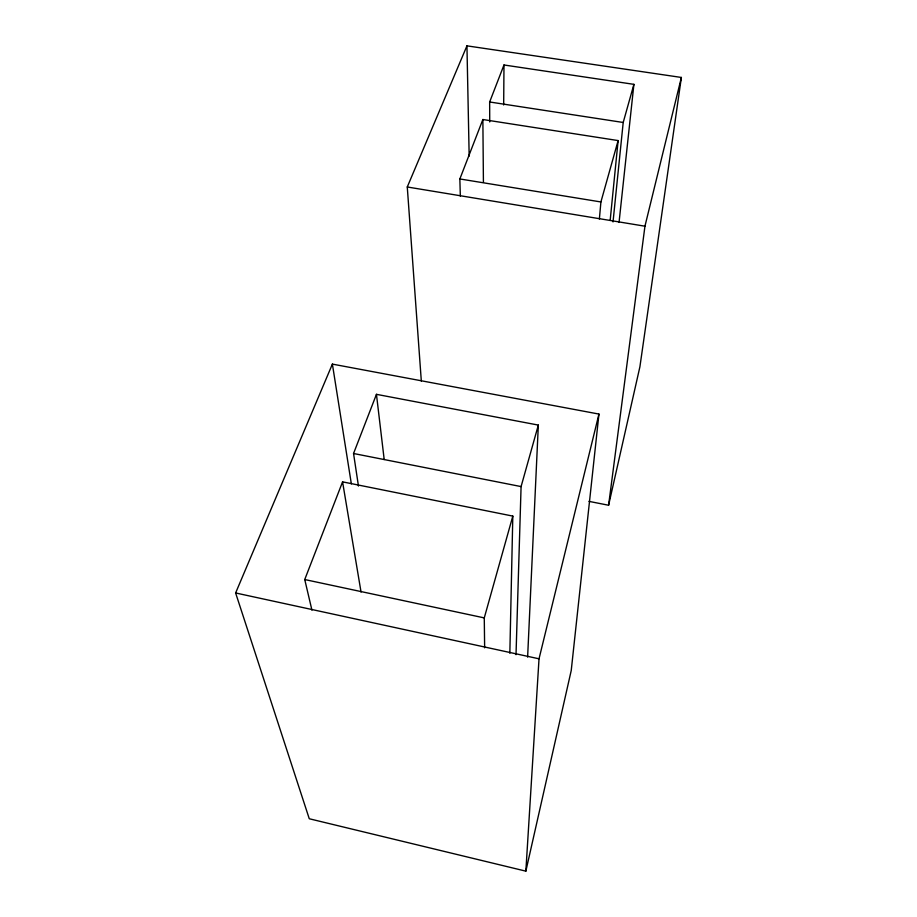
<?xml version="1.0" encoding="UTF-8"?>
<svg xmlns="http://www.w3.org/2000/svg" width="917" height="917" viewBox="0 0 917 917"><rect width="100%" height="100%" fill="white"/><g stroke="black" fill="none" stroke-linecap="round" stroke-linejoin="round"><path stroke-width="1.38" d="M503.674 104.974L503.983 64.981L633.899 84.341L619.044 222.441M509.841 653.236L512.809 516.099L342.568 481.861L304.742 579.544L311.94 610.183M516.019 654.692L521.085 486.583L538.336 425.087L376.451 394.333L353.549 453.502L358.455 486.044M527.619 657.122L538.336 425.087M525.854 871.15L539.024 658.807L598.95 414.071L332.39 364.106L235.623 592.967L309.27 818.755L525.854 871.15L571.234 670.499L598.95 414.071M599.374 219.003L600.91 201.958L618.127 140.576L482.869 119.519L459.853 178.953L460.334 196.112M610.183 220.218L618.127 140.576M613.026 221.925L623.205 122.477L633.899 84.341M588.966 501.37L608.601 505.244L644.949 226.201L681.377 77.452L466.948 45.85L407.274 186.988L421.316 381.036M681.377 77.452L639.906 366.789L608.601 505.244M484.646 647.815L484.268 617.898L512.809 516.099M489.724 121.95L489.655 101.982L503.983 64.981M489.655 101.982L623.205 122.477M459.853 178.953L600.91 201.958M407.274 186.988L644.949 226.201M353.549 453.502L521.085 486.583M304.742 579.544L484.268 617.898M235.623 592.967L539.024 658.807M342.568 481.861L361.046 592.073M332.39 364.106L351.349 483.889M376.451 394.333L384.189 459.52M466.948 45.85L469.172 156.108M482.869 119.519L483.419 182.391"/></g></svg>
